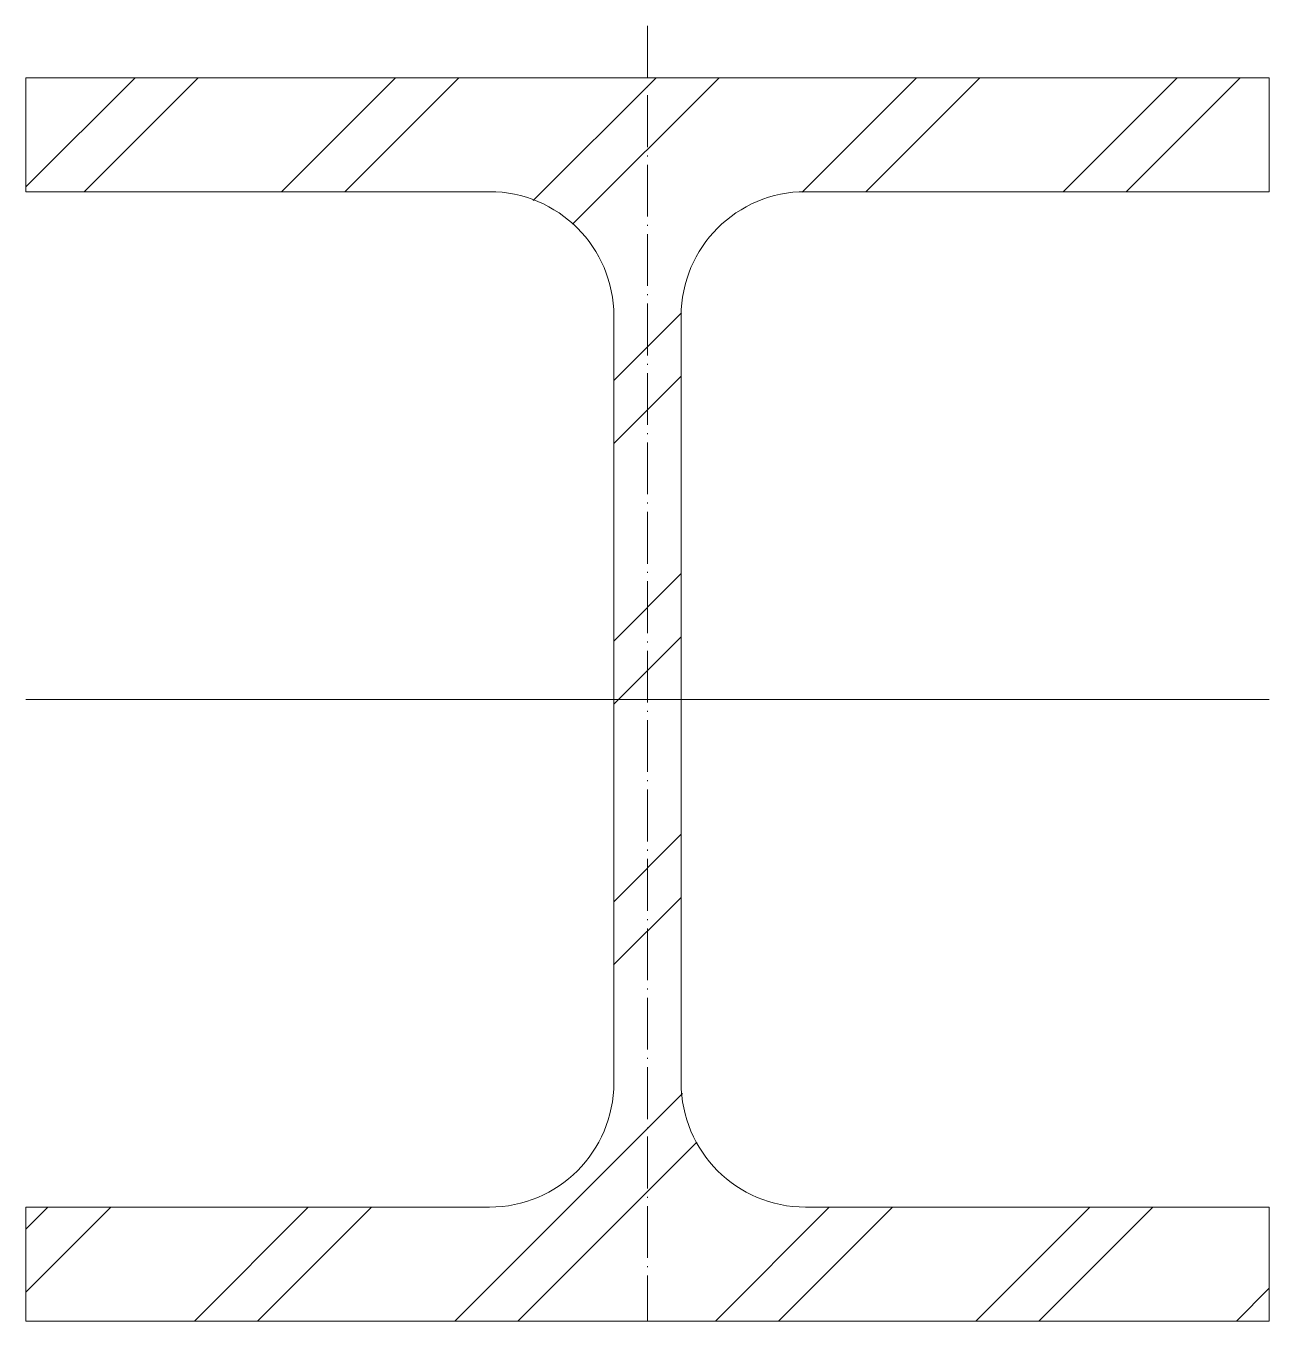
# Model space of a CAD drawing. Header units: metres. Extents: x -60 to 60, y -60 to 65.
import ezdxf

# ---------------------------------------------------------------- set-up
doc = ezdxf.new("R2010")
doc.units = ezdxf.units.M
doc.linetypes.add('MV_hartlijn_staal', pattern=[6.6, 5, -0.8, 0, -0.8])
doc.layers.add('A-DETL-GENF', color=92, linetype='Continuous', lineweight=18)

# ---------------------------------------------------------------- blocks, each defined once
blk = doc.blocks.new('28 Staalprofielen- IPE_HEA_HEB 2d - HEB120-3530670-00_0 Basismaterialen')
at = {"layer": 'A-DETL-GENF', "lineweight": 13}
h = blk.add_hatch(dxfattribs=at)
h.set_pattern_fill('FP_269', color=256, style=0, pattern_type=2)
h.set_pattern_definition([(45, (1270.222, 1178.529), (-12.57236, 12.57236), []), (45, (1270.222, 1197.579), (-12.57236, 12.57236), [])])
h.paths.add_polyline_path([(-60, -60), (60, -60), (60, -49), (15.25, -49), (12.14, -48.59), (9.25, -47.39), (6.76, -45.49), (4.86, -43), (3.66, -40.11), (3.25, -37), (3.25, 37), (3.66, 40.11), (4.86, 43), (6.76, 45.49), (9.25, 47.39), (12.14, 48.59), (15.25, 49), (60, 49), (60, 60), (-60, 60), (-60, 49), (-15.25, 49), (-12.14, 48.59), (-9.25, 47.39), (-6.76, 45.49), (-4.86, 43), (-3.66, 40.11), (-3.25, 37), (-3.27, -37.18), (-3.66, -40.11), (-4.86, -43), (-6.76, -45.49), (-9.25, -47.39), (-12.14, -48.59), (-15.25, -49), (-60, -49)])
at = {"layer": 'A-DETL-GENF', "linetype": 'MV_hartlijn_staal', "lineweight": 13}
blk.add_line((0, 65), (0, -60), dxfattribs=at)
at = {"layer": 'A-DETL-GENF'}
for p, q in [((60, 60), (-60, 60)), ((-60, 60), (-60, 49)), ((60, 60), (-60, 60)), ((-60, 60), (-60, 49)), ((60, 49), (60, 60)), ((60, 60), (60, 49)), ((-60, 49), (-15.25, 49)), ((-60, 49), (-15.25, 49)), ((15.25, 49), (60, 49)), ((60, 49), (15.25, 49)), ((-3.25, 37), (-3.25, -37)), ((-3.25, 37), (-3.25, -37)), ((3.25, -37), (3.25, 37)), ((3.25, 37), (3.25, -37)), ((-60, 0), (60, 0)), ((-15.25, -49), (-60, -49)), ((-60, -49), (-60, -60)), ((-60, -60), (-60, -49)), ((-60, -49), (-15.25, -49)), ((60, -49), (15.25, -49)), ((60, -49), (15.25, -49)), ((60, -60), (60, -49)), ((60, -60), (60, -49)), ((-60, -60), (60, -60)), ((60, -60), (-60, -60))]:
    blk.add_line(p, q, dxfattribs=at)
for centre, start, end in [((-15.25, 37), 0, 90), ((-15.25, 37), 360, 90), ((15.25, 37), 90, 180), ((15.25, 37), 90, 180), ((-15.25, -37), 270, 0), ((-15.25, -37), 270, 0), ((15.25, -37), 180, 270), ((15.25, -37), 180, 270)]:
    blk.add_arc(centre, 12, start, end, dxfattribs=at)

msp = doc.modelspace()

# ---------------------------------------------------------------- block references
msp.add_blockref('28 Staalprofielen- IPE_HEA_HEB 2d - HEB120-3530670-00_0 Basismaterialen', (0, 0))

doc.saveas('drawing.dxf')
